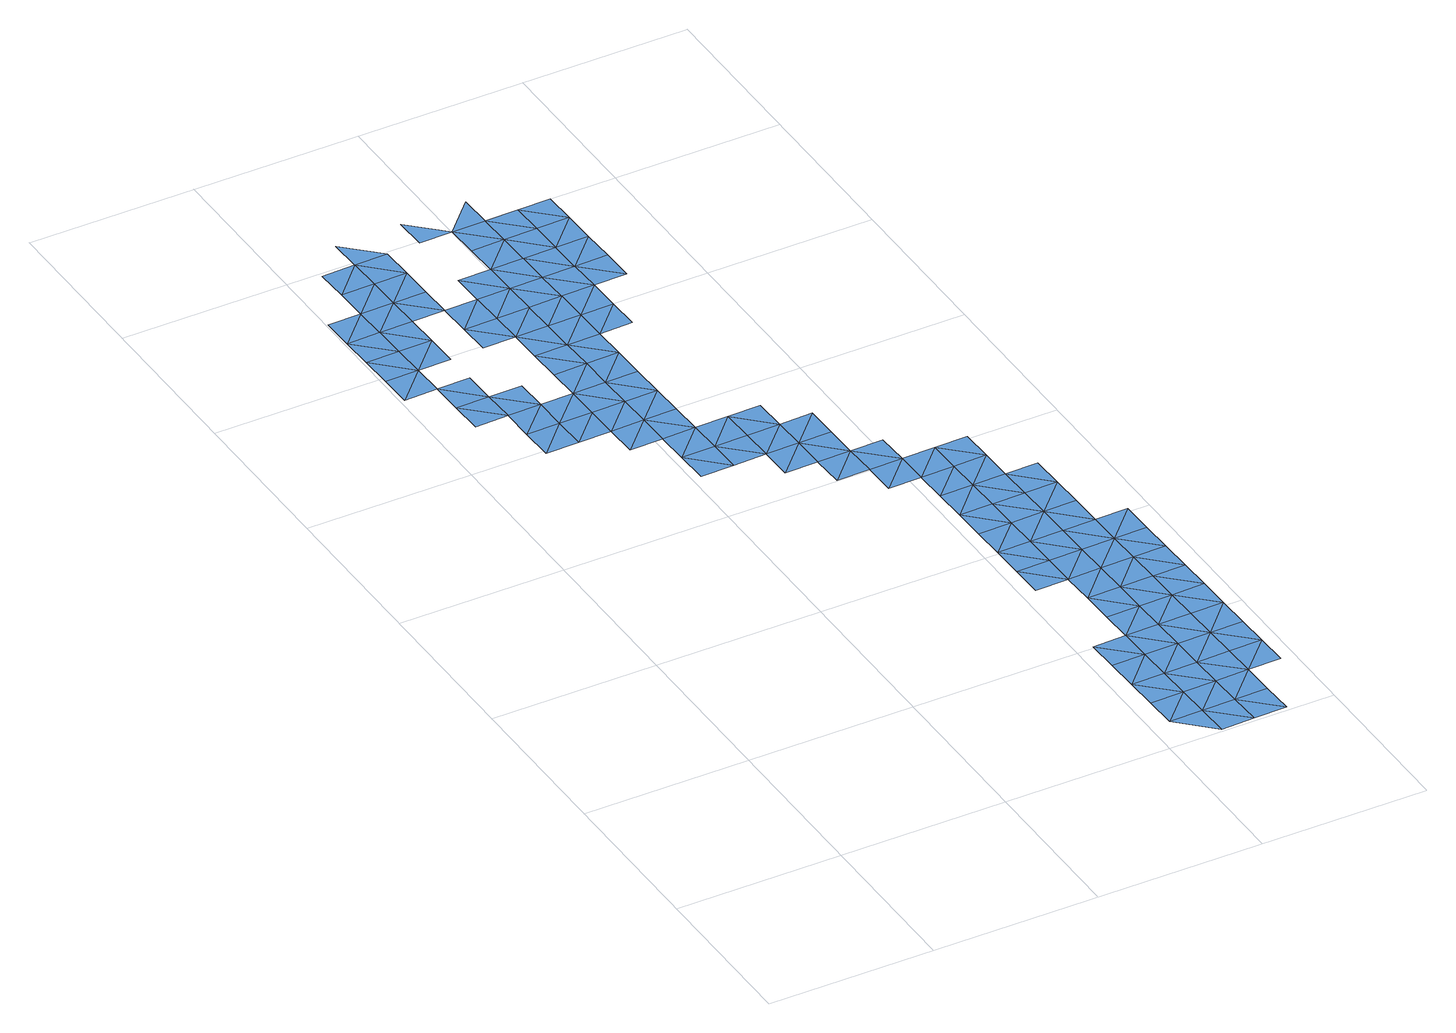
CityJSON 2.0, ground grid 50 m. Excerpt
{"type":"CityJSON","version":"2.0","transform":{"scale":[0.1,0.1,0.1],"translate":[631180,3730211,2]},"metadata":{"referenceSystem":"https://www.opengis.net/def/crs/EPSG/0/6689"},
"CityObjects":{
"waterbody1":{"type":"WaterBody","attributes":{"name":"福岡県津波浸水想定図","class":"1140","function":"2","WaterBodyTsunamiRiskAttribute.description":"1","WaterBodyTsunamiRiskAttribute.rank":"3"},"geometry":[{"type":"MultiSurface","lod":"1","boundaries":[[[0,1,2]],[[1,3,2]],[[4,5,6]],[[7,8,3]],[[0,9,1]],[[1,7,3]],[[5,10,6]],[[11,12,13]],[[14,11,13]],[[8,7,15]],[[5,12,16]],[[12,11,16]],[[15,17,18]],[[18,19,20]],[[15,21,17]],[[20,22,23]],[[19,22,20]],[[18,17,19]],[[24,25,26]],[[26,27,28]],[[25,27,26]],[[24,29,25]],[[28,27,30]],[[31,32,33]],[[30,34,35]],[[36,31,33]],[[29,31,37]],[[34,38,35]],[[30,27,39]],[[37,31,36]],[[40,41,42]],[[43,44,45]],[[46,22,47]],[[42,44,40]],[[30,39,34]],[[34,48,38]],[[44,43,40]],[[40,49,41]],[[41,50,51]],[[36,33,52]],[[45,53,43]],[[39,27,54]],[[36,55,37]],[[51,50,56]],[[39,57,34]],[[58,36,52]],[[41,49,50]],[[43,59,40]],[[60,39,54]],[[34,57,48]],[[55,36,58]],[[61,52,62]],[[59,49,40]],[[43,53,63]],[[39,60,57]],[[64,61,62]],[[56,50,65]],[[66,67,48]],[[43,63,59]],[[52,68,58]],[[69,66,48]],[[49,70,50]],[[68,55,58]],[[48,57,69]],[[70,65,50]],[[49,59,71]],[[72,73,74]],[[52,61,68]],[[75,76,64]],[[70,49,71]],[[77,67,78]],[[68,79,55]],[[76,61,64]],[[78,67,66]],[[80,81,74]],[[82,83,84]],[[75,85,76]],[[65,70,86]],[[84,65,82]],[[87,68,61]],[[88,89,81]],[[74,73,80]],[[65,86,82]],[[90,73,83]],[[91,78,66]],[[82,92,83]],[[93,81,80]],[[61,76,94]],[[95,86,70]],[[89,88,96]],[[97,76,85]],[[87,61,94]],[[91,98,78]],[[88,81,93]],[[85,99,97]],[[73,100,80]],[[97,99,101]],[[102,103,96]],[[90,83,92]],[[91,66,104]],[[95,105,86]],[[80,100,93]],[[106,107,108]],[[91,109,98]],[[110,92,82]],[[96,88,111]],[[100,73,90]],[[103,112,101]],[[82,86,110]],[[76,97,113]],[[114,88,93]],[[102,112,103]],[[100,115,93]],[[96,111,102]],[[86,105,110]],[[101,116,97]],[[117,118,119]],[[92,120,90]],[[112,116,101]],[[121,100,90]],[[92,110,122]],[[111,88,114]],[[106,117,123]],[[93,115,114]],[[123,117,119]],[[120,92,122]],[[121,115,100]],[[102,111,124]],[[124,111,114]],[[125,112,102]],[[106,123,126]],[[124,127,102]],[[128,114,115]],[[90,120,121]],[[125,116,112]],[[128,115,121]],[[102,127,125]],[[129,114,128]],[[124,114,130]],[[131,116,125]],[[130,114,129]]]}]},
"waterbody2":{"type":"WaterBody","attributes":{"name":"福岡県津波浸水想定図","class":"1140","function":"2","WaterBodyTsunamiRiskAttribute.description":"1","WaterBodyTsunamiRiskAttribute.rank":"2"},"geometry":[{"type":"MultiSurface","lod":"1","boundaries":[[[6,10,9]],[[10,132,9]],[[1,133,7]],[[134,133,1]],[[7,133,15]],[[10,5,16]],[[135,10,16]],[[14,28,11]],[[26,28,14]],[[15,133,21]],[[136,22,19]],[[19,17,136]],[[17,137,136]],[[25,29,37]],[[47,22,136]],[[138,25,37]],[[27,25,54]],[[54,25,138]],[[139,63,53]],[[63,140,59]],[[140,71,59]],[[63,139,141]],[[104,66,69]],[[140,63,141]],[[140,142,71]],[[71,95,70]],[[104,69,143]],[[71,142,95]],[[142,140,144]],[[95,142,144]],[[140,145,144]],[[146,109,91]],[[95,147,105]],[[148,147,95]],[[105,147,110]],[[95,144,148]],[[146,149,109]],[[109,150,119]],[[149,150,109]],[[151,123,119]],[[122,110,152]],[[153,120,122]],[[110,147,152]],[[151,126,123]],[[122,152,153]],[[153,154,120]],[[130,127,124]],[[119,150,151]],[[121,120,154]],[[126,151,155]],[[121,154,156]],[[127,130,157]]]}]},
"waterbody3":{"type":"WaterBody","attributes":{"name":"福岡県津波浸水想定図","class":"1140","function":"2","WaterBodyTsunamiRiskAttribute.description":"1","WaterBodyTsunamiRiskAttribute.rank":"4"},"geometry":[{"type":"MultiSurface","lod":"1","boundaries":[[[18,158,8]],[[8,15,18]],[[159,160,161]],[[162,163,160]],[[164,162,160]],[[160,159,164]],[[38,48,159]],[[48,67,159]],[[159,77,164]],[[164,165,162]],[[77,165,164]],[[159,67,77]],[[162,165,166]],[[165,167,166]],[[77,78,165]],[[98,167,165]],[[168,169,108]],[[78,98,165]],[[117,170,167]],[[98,118,167]],[[108,170,117]],[[167,118,117]],[[109,118,98]],[[106,108,117]],[[119,118,109]]]}]},
"waterbody4":{"type":"WaterBody","attributes":{"name":"福岡県津波浸水想定図","class":"1140","function":"2","WaterBodyTsunamiRiskAttribute.description":"1","WaterBodyTsunamiRiskAttribute.rank":"1"},"geometry":[{"type":"MultiSurface","lod":"1","boundaries":[[[11,30,16]],[[11,28,30]],[[163,17,21]],[[137,17,163]],[[128,121,171]],[[121,156,171]]]}]}
},
"vertices":[
[15,2385,2],[113,2487,2],[13,2485,2],[11,2585,2],[119,2187,2],[219,2189,2],[117,2287,2],[111,2587,2],[9,2685,2],[115,2387,2],[217,2289,2],[320,2091,2],[220,2089,2],[222,1989,2],[322,1991,2],[109,2687,2],[319,2191,2],[207,2789,2],[107,2787,2],[205,2889,2],[105,2887,2],[209,2689,2],[203,2989,2],[103,2987,2],[424,1893,2],[522,1995,2],[422,1993,2],[520,2095,2],[420,2093,2],[524,1895,2],[419,2193,2],[526,1795,3],[528,1695,3],[628,1697,3],[517,2295,2],[417,2293,2],[626,1797,3],[624,1897,3],[415,2393,2],[518,2195,2],[1157,207,3],[1055,305,3],[1057,206,3],[1159,107,4],[1059,106,4],[1161,7,4],[201,3089,2],[303,2991,2],[515,2395,2],[1155,307,3],[1153,407,3],[1053,405,3],[728,1699,3],[1261,9,5],[620,2097,2],[724,1899,3],[1051,505,3],[616,2297,2],[726,1799,3],[1257,209,4],[618,2197,2],[828,1701,3],[730,1599,3],[1259,109,4],[830,1601,3],[1151,507,3],[613,2497,2],[513,2495,2],[826,1801,3],[615,2397,2],[1253,409,3],[1255,309,3],[1045,805,3],[1145,807,3],[1043,905,3],[832,1501,3],[930,1603,3],[511,2595,2],[611,2597,2],[824,1901,3],[1143,907,3],[1042,1005,3],[1249,609,3],[1147,707,3],[1149,607,3],[932,1503,3],[1251,509,3],[926,1803,3],[1140,1107,3],[1040,1105,3],[1245,809,3],[711,2599,2],[1247,709,3],[1141,1007,3],[928,1703,3],[1353,411,3],[1038,1205,3],[1032,1505,3],[609,2697,2],[934,1403,3],[1243,909,3],[1034,1405,3],[1136,1307,3],[1036,1305,3],[713,2499,2],[1351,511,3],[603,2997,2],[601,3097,2],[503,2995,2],[709,2699,2],[1349,611,3],[1138,1207,3],[1134,1407,3],[1030,1605,3],[1240,1109,3],[1242,1009,3],[1132,1507,3],[605,2897,2],[607,2797,2],[707,2799,2],[1345,811,3],[1343,911,3],[1347,711,3],[705,2899,2],[1238,1209,3],[1234,1409,3],[703,2999,2],[1236,1309,3],[1341,1011,3],[1340,1111,3],[1338,1211,3],[1232,1509,3],
[215,2389,2],[211,2589,2],[213,2489,2],[317,2291,2],[305,2891,2],[307,2791,2],[622,1997,2],[1361,11,5],[1357,211,4],[1359,111,4],[1355,311,3],[715,2399,2],[1455,313,3],[1457,213,4],[811,2601,2],[1451,513,3],[1453,413,3],[809,2701,2],[807,2801,2],[805,2901,2],[1449,613,3],[1447,713,3],[1445,813,3],[803,3001,2],[1443,913,3],[1336,1311,3],
[7,2785,2],[413,2493,2],[311,2591,2],[313,2491,2],[409,2693,2],[309,2691,2],[411,2593,2],[509,2695,2],[407,2793,2],[507,2795,2],[401,3093,2],[403,2993,2],[505,2895,2],
[1441,1013,3]
]}
